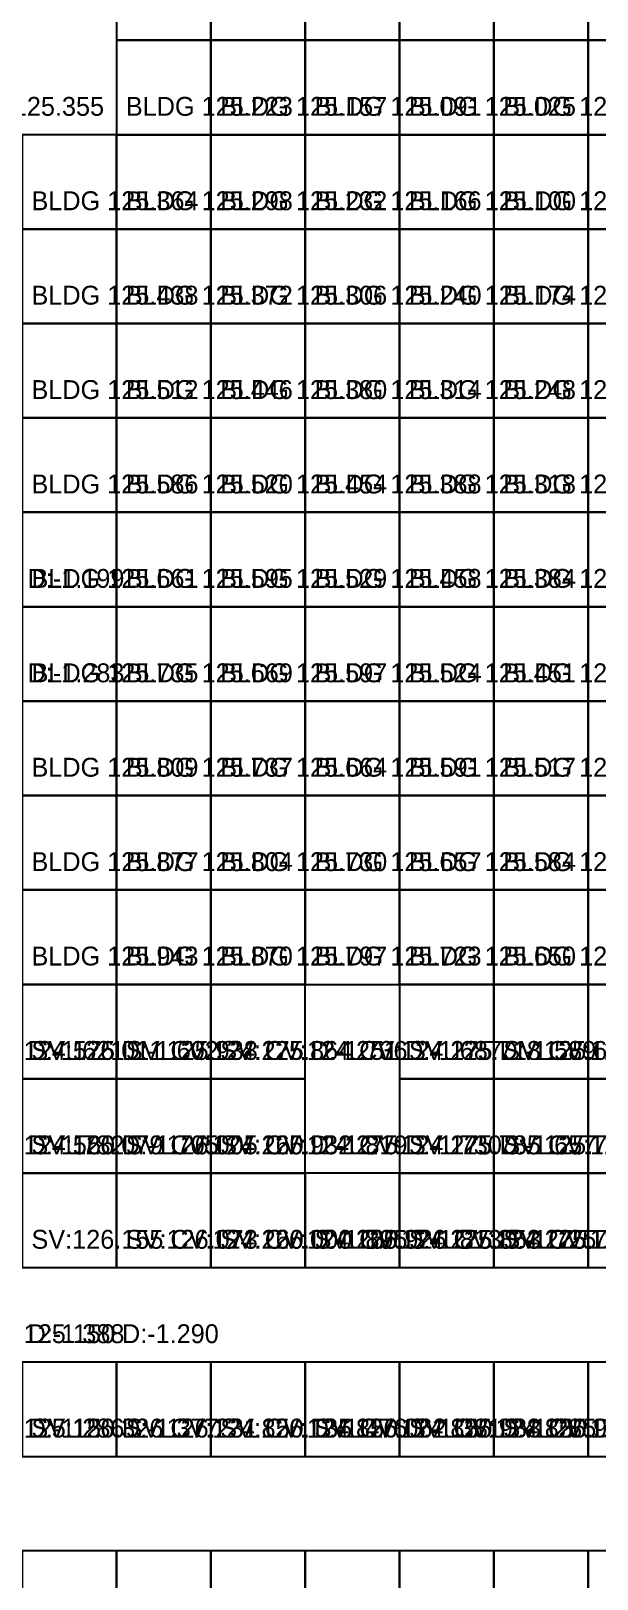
# Model space of a CAD drawing. Header units: metres. Extents: x 287857 to 287981, y 62957 to 63018.
# Drawn here: x 287936.02 to 287942.02, y 62984.53 to 63000.93 of the extents above; entities that cross this region are included whole.
import ezdxf

# ---------------------------------------------------------------- set-up
doc = ezdxf.new("R2010")
doc.units = ezdxf.units.M
for name, color, linetype, true_color in [('CORR-BLDG-TXT', 7, 'Continuous', 0xfacc15), ('CORR-BUILDING', 7, 'Continuous', 0xfacc15), ('CORR-CUT', 7, 'Continuous', 0x3b82f6), ('CORR-DIFF-TXT', 7, 'Continuous', 0xffffff)]:
    doc.layers.add(name, color=color, linetype=linetype, true_color=true_color)

msp = doc.modelspace()

# ---------------------------------------------------------------- linework, layer by layer
at = {"layer": 'CORR-BUILDING'}
for points in [[(287936.925, 62999.831, 125.223), (287937.925, 62999.831, 125.223), (287937.925, 63000.831, 125.223), (287936.925, 63000.831, 125.223), (287936.925, 62999.831, 125.223)], [(287937.925, 62999.831, 125.157), (287938.925, 62999.831, 125.157), (287938.925, 63000.831, 125.157), (287937.925, 63000.831, 125.157), (287937.925, 62999.831, 125.157)], [(287938.925, 62999.831, 125.091), (287939.925, 62999.831, 125.091), (287939.925, 63000.831, 125.091), (287938.925, 63000.831, 125.091), (287938.925, 62999.831, 125.091)], [(287939.925, 62999.831, 125.025), (287940.925, 62999.831, 125.025), (287940.925, 63000.831, 125.025), (287939.925, 63000.831, 125.025), (287939.925, 62999.831, 125.025)], [(287940.925, 62999.831, 124.959), (287941.925, 62999.831, 124.959), (287941.925, 63000.831, 124.959), (287940.925, 63000.831, 124.959), (287940.925, 62999.831, 124.959)], [(287935.925, 62998.831, 125.364), (287936.925, 62998.831, 125.364), (287936.925, 62999.831, 125.364), (287935.925, 62999.831, 125.364), (287935.925, 62998.831, 125.364)], [(287936.925, 62998.831, 125.298), (287937.925, 62998.831, 125.298), (287937.925, 62999.831, 125.298), (287936.925, 62999.831, 125.298), (287936.925, 62998.831, 125.298)], [(287937.925, 62998.831, 125.232), (287938.925, 62998.831, 125.232), (287938.925, 62999.831, 125.232), (287937.925, 62999.831, 125.232), (287937.925, 62998.831, 125.232)], [(287938.925, 62998.831, 125.166), (287939.925, 62998.831, 125.166), (287939.925, 62999.831, 125.166), (287938.925, 62999.831, 125.166), (287938.925, 62998.831, 125.166)], [(287939.925, 62998.831, 125.1), (287940.925, 62998.831, 125.1), (287940.925, 62999.831, 125.1), (287939.925, 62999.831, 125.1), (287939.925, 62998.831, 125.1)], [(287940.925, 62998.831, 125.034), (287941.925, 62998.831, 125.034), (287941.925, 62999.831, 125.034), (287940.925, 62999.831, 125.034), (287940.925, 62998.831, 125.034)], [(287935.925, 62997.831, 125.438), (287936.925, 62997.831, 125.438), (287936.925, 62998.831, 125.438), (287935.925, 62998.831, 125.438), (287935.925, 62997.831, 125.438)], [(287936.925, 62997.831, 125.372), (287937.925, 62997.831, 125.372), (287937.925, 62998.831, 125.372), (287936.925, 62998.831, 125.372), (287936.925, 62997.831, 125.372)], [(287937.925, 62997.831, 125.306), (287938.925, 62997.831, 125.306), (287938.925, 62998.831, 125.306), (287937.925, 62998.831, 125.306), (287937.925, 62997.831, 125.306)], [(287938.925, 62997.831, 125.24), (287939.925, 62997.831, 125.24), (287939.925, 62998.831, 125.24), (287938.925, 62998.831, 125.24), (287938.925, 62997.831, 125.24)], [(287939.925, 62997.831, 125.174), (287940.925, 62997.831, 125.174), (287940.925, 62998.831, 125.174), (287939.925, 62998.831, 125.174), (287939.925, 62997.831, 125.174)], [(287940.925, 62997.831, 125.108), (287941.925, 62997.831, 125.108), (287941.925, 62998.831, 125.108), (287940.925, 62998.831, 125.108), (287940.925, 62997.831, 125.108)], [(287935.925, 62996.831, 125.512), (287936.925, 62996.831, 125.512), (287936.925, 62997.831, 125.512), (287935.925, 62997.831, 125.512), (287935.925, 62996.831, 125.512)], [(287936.925, 62996.831, 125.446), (287937.925, 62996.831, 125.446), (287937.925, 62997.831, 125.446), (287936.925, 62997.831, 125.446), (287936.925, 62996.831, 125.446)], [(287937.925, 62996.831, 125.38), (287938.925, 62996.831, 125.38), (287938.925, 62997.831, 125.38), (287937.925, 62997.831, 125.38), (287937.925, 62996.831, 125.38)], [(287938.925, 62996.831, 125.314), (287939.925, 62996.831, 125.314), (287939.925, 62997.831, 125.314), (287938.925, 62997.831, 125.314), (287938.925, 62996.831, 125.314)], [(287939.925, 62996.831, 125.248), (287940.925, 62996.831, 125.248), (287940.925, 62997.831, 125.248), (287939.925, 62997.831, 125.248), (287939.925, 62996.831, 125.248)], [(287940.925, 62996.831, 125.178), (287941.925, 62996.831, 125.178), (287941.925, 62997.831, 125.178), (287940.925, 62997.831, 125.178), (287940.925, 62996.831, 125.178)], [(287935.925, 62995.831, 125.586), (287936.925, 62995.831, 125.586), (287936.925, 62996.831, 125.586), (287935.925, 62996.831, 125.586), (287935.925, 62995.831, 125.586)], [(287936.925, 62995.831, 125.52), (287937.925, 62995.831, 125.52), (287937.925, 62996.831, 125.52), (287936.925, 62996.831, 125.52), (287936.925, 62995.831, 125.52)], [(287937.925, 62995.831, 125.454), (287938.925, 62995.831, 125.454), (287938.925, 62996.831, 125.454), (287937.925, 62996.831, 125.454), (287937.925, 62995.831, 125.454)], [(287938.925, 62995.831, 125.388), (287939.925, 62995.831, 125.388), (287939.925, 62996.831, 125.388), (287938.925, 62996.831, 125.388), (287938.925, 62995.831, 125.388)], [(287939.925, 62995.831, 125.318), (287940.925, 62995.831, 125.318), (287940.925, 62996.831, 125.318), (287939.925, 62996.831, 125.318), (287939.925, 62995.831, 125.318)], [(287940.925, 62995.831, 125.245), (287941.925, 62995.831, 125.245), (287941.925, 62996.831, 125.245), (287940.925, 62996.831, 125.245), (287940.925, 62995.831, 125.245)], [(287935.925, 62994.831, 125.661), (287936.925, 62994.831, 125.661), (287936.925, 62995.831, 125.661), (287935.925, 62995.831, 125.661), (287935.925, 62994.831, 125.661)], [(287936.925, 62994.831, 125.595), (287937.925, 62994.831, 125.595), (287937.925, 62995.831, 125.595), (287936.925, 62995.831, 125.595), (287936.925, 62994.831, 125.595)], [(287937.925, 62994.831, 125.529), (287938.925, 62994.831, 125.529), (287938.925, 62995.831, 125.529), (287937.925, 62995.831, 125.529), (287937.925, 62994.831, 125.529)], [(287938.925, 62994.831, 125.458), (287939.925, 62994.831, 125.458), (287939.925, 62995.831, 125.458), (287938.925, 62995.831, 125.458), (287938.925, 62994.831, 125.458)], [(287939.925, 62994.831, 125.384), (287940.925, 62994.831, 125.384), (287940.925, 62995.831, 125.384), (287939.925, 62995.831, 125.384), (287939.925, 62994.831, 125.384)], [(287940.925, 62994.831, 125.311), (287941.925, 62994.831, 125.311), (287941.925, 62995.831, 125.311), (287940.925, 62995.831, 125.311), (287940.925, 62994.831, 125.311)], [(287935.925, 62993.831, 125.735), (287936.925, 62993.831, 125.735), (287936.925, 62994.831, 125.735), (287935.925, 62994.831, 125.735), (287935.925, 62993.831, 125.735)], [(287936.925, 62993.831, 125.669), (287937.925, 62993.831, 125.669), (287937.925, 62994.831, 125.669), (287936.925, 62994.831, 125.669), (287936.925, 62993.831, 125.669)], [(287937.925, 62993.831, 125.597), (287938.925, 62993.831, 125.597), (287938.925, 62994.831, 125.597), (287937.925, 62994.831, 125.597), (287937.925, 62993.831, 125.597)], [(287938.925, 62993.831, 125.524), (287939.925, 62993.831, 125.524), (287939.925, 62994.831, 125.524), (287938.925, 62994.831, 125.524), (287938.925, 62993.831, 125.524)], [(287939.925, 62993.831, 125.451), (287940.925, 62993.831, 125.451), (287940.925, 62994.831, 125.451), (287939.925, 62994.831, 125.451), (287939.925, 62993.831, 125.451)], [(287940.925, 62993.831, 125.377), (287941.925, 62993.831, 125.377), (287941.925, 62994.831, 125.377), (287940.925, 62994.831, 125.377), (287940.925, 62993.831, 125.377)], [(287935.925, 62992.831, 125.809), (287936.925, 62992.831, 125.809), (287936.925, 62993.831, 125.809), (287935.925, 62993.831, 125.809), (287935.925, 62992.831, 125.809)], [(287936.925, 62992.831, 125.737), (287937.925, 62992.831, 125.737), (287937.925, 62993.831, 125.737), (287936.925, 62993.831, 125.737), (287936.925, 62992.831, 125.737)], [(287937.925, 62992.831, 125.664), (287938.925, 62992.831, 125.664), (287938.925, 62993.831, 125.664), (287937.925, 62993.831, 125.664), (287937.925, 62992.831, 125.664)], [(287938.925, 62992.831, 125.591), (287939.925, 62992.831, 125.591), (287939.925, 62993.831, 125.591), (287938.925, 62993.831, 125.591), (287938.925, 62992.831, 125.591)], [(287939.925, 62992.831, 125.517), (287940.925, 62992.831, 125.517), (287940.925, 62993.831, 125.517), (287939.925, 62993.831, 125.517), (287939.925, 62992.831, 125.517)], [(287940.925, 62992.831, 125.444), (287941.925, 62992.831, 125.444), (287941.925, 62993.831, 125.444), (287940.925, 62993.831, 125.444), (287940.925, 62992.831, 125.444)], [(287935.925, 62991.831, 125.877), (287936.925, 62991.831, 125.877), (287936.925, 62992.831, 125.877), (287935.925, 62992.831, 125.877), (287935.925, 62991.831, 125.877)], [(287936.925, 62991.831, 125.804), (287937.925, 62991.831, 125.804), (287937.925, 62992.831, 125.804), (287936.925, 62992.831, 125.804), (287936.925, 62991.831, 125.804)], [(287937.925, 62991.831, 125.73), (287938.925, 62991.831, 125.73), (287938.925, 62992.831, 125.73), (287937.925, 62992.831, 125.73), (287937.925, 62991.831, 125.73)], [(287938.925, 62991.831, 125.657), (287939.925, 62991.831, 125.657), (287939.925, 62992.831, 125.657), (287938.925, 62992.831, 125.657), (287938.925, 62991.831, 125.657)], [(287939.925, 62991.831, 125.584), (287940.925, 62991.831, 125.584), (287940.925, 62992.831, 125.584), (287939.925, 62992.831, 125.584), (287939.925, 62991.831, 125.584)], [(287940.925, 62991.831, 125.51), (287941.925, 62991.831, 125.51), (287941.925, 62992.831, 125.51), (287940.925, 62992.831, 125.51), (287940.925, 62991.831, 125.51)], [(287935.925, 62990.831, 125.943), (287936.925, 62990.831, 125.943), (287936.925, 62991.831, 125.943), (287935.925, 62991.831, 125.943), (287935.925, 62990.831, 125.943)], [(287936.925, 62990.831, 125.87), (287937.925, 62990.831, 125.87), (287937.925, 62991.831, 125.87), (287936.925, 62991.831, 125.87), (287936.925, 62990.831, 125.87)], [(287937.925, 62990.831, 125.797), (287938.925, 62990.831, 125.797), (287938.925, 62991.831, 125.797), (287937.925, 62991.831, 125.797), (287937.925, 62990.831, 125.797)], [(287938.925, 62990.831, 125.723), (287939.925, 62990.831, 125.723), (287939.925, 62991.831, 125.723), (287938.925, 62991.831, 125.723), (287938.925, 62990.831, 125.723)], [(287939.925, 62990.831, 125.65), (287940.925, 62990.831, 125.65), (287940.925, 62991.831, 125.65), (287939.925, 62991.831, 125.65), (287939.925, 62990.831, 125.65)], [(287940.925, 62990.831, 125.577), (287941.925, 62990.831, 125.577), (287941.925, 62991.831, 125.577), (287940.925, 62991.831, 125.577), (287940.925, 62990.831, 125.577)]]:
    msp.add_polyline3d(points, dxfattribs=at)
at = {"layer": 'CORR-CUT'}
for points in [[(287936.925, 63000.831, 125.149), (287937.925, 63000.831, 125.149), (287937.925, 63001.831, 125.149), (287936.925, 63001.831, 125.149), (287936.925, 63000.831, 125.149)], [(287937.925, 63000.831, 125.083), (287938.925, 63000.831, 125.083), (287938.925, 63001.831, 125.083), (287937.925, 63001.831, 125.083), (287937.925, 63000.831, 125.083)], [(287938.925, 63000.831, 125.017), (287939.925, 63000.831, 125.017), (287939.925, 63001.831, 125.017), (287938.925, 63001.831, 125.017), (287938.925, 63000.831, 125.017)], [(287939.925, 63000.831, 124.951), (287940.925, 63000.831, 124.951), (287940.925, 63001.831, 124.951), (287939.925, 63001.831, 124.951), (287939.925, 63000.831, 124.951)], [(287940.925, 63000.831, 124.885), (287941.925, 63000.831, 124.885), (287941.925, 63001.831, 124.885), (287940.925, 63001.831, 124.885), (287940.925, 63000.831, 124.885)], [(287941.925, 63000.831, 124.819), (287942.925, 63000.831, 124.819), (287942.925, 63001.831, 124.819), (287941.925, 63001.831, 124.819), (287941.925, 63000.831, 124.819)], [(287941.925, 62999.831, 124.893), (287942.925, 62999.831, 124.893), (287942.925, 63000.831, 124.893), (287941.925, 63000.831, 124.893), (287941.925, 62999.831, 124.893)], [(287941.925, 62998.831, 124.968), (287942.925, 62998.831, 124.968), (287942.925, 62999.831, 124.968), (287941.925, 62999.831, 124.968), (287941.925, 62998.831, 124.968)], [(287941.925, 62997.831, 125.038), (287942.925, 62997.831, 125.038), (287942.925, 62998.831, 125.038), (287941.925, 62998.831, 125.038), (287941.925, 62997.831, 125.038)], [(287941.925, 62996.831, 125.105), (287942.925, 62996.831, 125.105), (287942.925, 62997.831, 125.105), (287941.925, 62997.831, 125.105), (287941.925, 62996.831, 125.105)], [(287941.925, 62995.831, 125.171), (287942.925, 62995.831, 125.171), (287942.925, 62996.831, 125.171), (287941.925, 62996.831, 125.171), (287941.925, 62995.831, 125.171)], [(287941.925, 62994.831, 125.238), (287942.925, 62994.831, 125.238), (287942.925, 62995.831, 125.238), (287941.925, 62995.831, 125.238), (287941.925, 62994.831, 125.238)], [(287941.925, 62993.831, 125.304), (287942.925, 62993.831, 125.304), (287942.925, 62994.831, 125.304), (287941.925, 62994.831, 125.304), (287941.925, 62993.831, 125.304)], [(287941.925, 62992.831, 125.371), (287942.925, 62992.831, 125.371), (287942.925, 62993.831, 125.371), (287941.925, 62993.831, 125.371), (287941.925, 62992.831, 125.371)], [(287941.925, 62991.831, 125.437), (287942.925, 62991.831, 125.437), (287942.925, 62992.831, 125.437), (287941.925, 62992.831, 125.437), (287941.925, 62991.831, 125.437)], [(287941.925, 62990.831, 125.503), (287942.925, 62990.831, 125.503), (287942.925, 62991.831, 125.503), (287941.925, 62991.831, 125.503), (287941.925, 62990.831, 125.503)], [(287935.925, 62989.831, 126.011), (287936.925, 62989.831, 126.011), (287936.925, 62990.831, 126.011), (287935.925, 62990.831, 126.011), (287935.925, 62989.831, 126.011)], [(287936.925, 62989.831, 125.938), (287937.925, 62989.831, 125.938), (287937.925, 62990.831, 125.938), (287936.925, 62990.831, 125.938), (287936.925, 62989.831, 125.938)], [(287937.925, 62989.831, 125.864), (287938.925, 62989.831, 125.864), (287938.925, 62990.831, 125.864), (287937.925, 62990.831, 125.864), (287937.925, 62989.831, 125.864)], [(287939.925, 62989.831, 125.718), (287940.925, 62989.831, 125.718), (287940.925, 62990.831, 125.718), (287939.925, 62990.831, 125.718), (287939.925, 62989.831, 125.718)], [(287940.925, 62989.831, 125.644), (287941.925, 62989.831, 125.644), (287941.925, 62990.831, 125.644), (287940.925, 62990.831, 125.644), (287940.925, 62989.831, 125.644)], [(287941.925, 62989.831, 125.571), (287942.925, 62989.831, 125.571), (287942.925, 62990.831, 125.571), (287941.925, 62990.831, 125.571), (287941.925, 62989.831, 125.571)], [(287935.925, 62988.831, 126.079), (287936.925, 62988.831, 126.079), (287936.925, 62989.831, 126.079), (287935.925, 62989.831, 126.079), (287935.925, 62988.831, 126.079)], [(287936.925, 62988.831, 126.005), (287937.925, 62988.831, 126.005), (287937.925, 62989.831, 126.005), (287936.925, 62989.831, 126.005), (287936.925, 62988.831, 126.005)], [(287937.925, 62988.831, 125.932), (287938.925, 62988.831, 125.932), (287938.925, 62989.831, 125.932), (287937.925, 62989.831, 125.932), (287937.925, 62988.831, 125.932)], [(287939.925, 62988.831, 125.785), (287940.925, 62988.831, 125.785), (287940.925, 62989.831, 125.785), (287939.925, 62989.831, 125.785), (287939.925, 62988.831, 125.785)], [(287940.925, 62988.831, 125.712), (287941.925, 62988.831, 125.712), (287941.925, 62989.831, 125.712), (287940.925, 62989.831, 125.712), (287940.925, 62988.831, 125.712)], [(287941.925, 62988.831, 125.639), (287942.925, 62988.831, 125.639), (287942.925, 62989.831, 125.639), (287941.925, 62989.831, 125.639), (287941.925, 62988.831, 125.639)], [(287935.925, 62987.831, 126.155), (287936.925, 62987.831, 126.155), (287936.925, 62988.831, 126.155), (287935.925, 62988.831, 126.155), (287935.925, 62987.831, 126.155)], [(287936.925, 62987.831, 126.073), (287937.925, 62987.831, 126.073), (287937.925, 62988.831, 126.073), (287936.925, 62988.831, 126.073), (287936.925, 62987.831, 126.073)], [(287937.925, 62987.831, 126), (287938.925, 62987.831, 126), (287938.925, 62988.831, 126), (287937.925, 62988.831, 126), (287937.925, 62987.831, 126)], [(287938.925, 62987.831, 125.926), (287939.925, 62987.831, 125.926), (287939.925, 62988.831, 125.926), (287938.925, 62988.831, 125.926), (287938.925, 62987.831, 125.926)], [(287939.925, 62987.831, 125.853), (287940.925, 62987.831, 125.853), (287940.925, 62988.831, 125.853), (287939.925, 62988.831, 125.853), (287939.925, 62987.831, 125.853)], [(287940.925, 62987.831, 125.78), (287941.925, 62987.831, 125.78), (287941.925, 62988.831, 125.78), (287940.925, 62988.831, 125.78), (287940.925, 62987.831, 125.78)], [(287941.925, 62987.831, 125.706), (287942.925, 62987.831, 125.706), (287942.925, 62988.831, 125.706), (287941.925, 62988.831, 125.706), (287941.925, 62987.831, 125.706)], [(287935.925, 62985.831, 126.326), (287936.925, 62985.831, 126.326), (287936.925, 62986.831, 126.326), (287935.925, 62986.831, 126.326), (287935.925, 62985.831, 126.326)], [(287936.925, 62985.831, 126.231), (287937.925, 62985.831, 126.231), (287937.925, 62986.831, 126.231), (287936.925, 62986.831, 126.231), (287936.925, 62985.831, 126.231)], [(287937.925, 62985.831, 126.135), (287938.925, 62985.831, 126.135), (287938.925, 62986.831, 126.135), (287937.925, 62986.831, 126.135), (287937.925, 62985.831, 126.135)], [(287938.925, 62985.831, 126.062), (287939.925, 62985.831, 126.062), (287939.925, 62986.831, 126.062), (287938.925, 62986.831, 126.062), (287938.925, 62985.831, 126.062)], [(287939.925, 62985.831, 125.988), (287940.925, 62985.831, 125.988), (287940.925, 62986.831, 125.988), (287939.925, 62986.831, 125.988), (287939.925, 62985.831, 125.988)], [(287940.925, 62985.831, 125.915), (287941.925, 62985.831, 125.915), (287941.925, 62986.831, 125.915), (287940.925, 62986.831, 125.915), (287940.925, 62985.831, 125.915)], [(287941.925, 62985.831, 125.842), (287942.925, 62985.831, 125.842), (287942.925, 62986.831, 125.842), (287941.925, 62986.831, 125.842), (287941.925, 62985.831, 125.842)], [(287935.925, 62983.831, 126.498), (287936.925, 62983.831, 126.498), (287936.925, 62984.831, 126.498), (287935.925, 62984.831, 126.498), (287935.925, 62983.831, 126.498)], [(287936.925, 62983.831, 126.402), (287937.925, 62983.831, 126.402), (287937.925, 62984.831, 126.402), (287936.925, 62984.831, 126.402), (287936.925, 62983.831, 126.402)], [(287937.925, 62983.831, 126.306), (287938.925, 62983.831, 126.306), (287938.925, 62984.831, 126.306), (287937.925, 62984.831, 126.306), (287937.925, 62983.831, 126.306)], [(287938.925, 62983.831, 126.21), (287939.925, 62983.831, 126.21), (287939.925, 62984.831, 126.21), (287938.925, 62984.831, 126.21), (287938.925, 62983.831, 126.21)], [(287939.925, 62983.831, 126.124), (287940.925, 62983.831, 126.124), (287940.925, 62984.831, 126.124), (287939.925, 62984.831, 126.124), (287939.925, 62983.831, 126.124)], [(287940.925, 62983.831, 126.05), (287941.925, 62983.831, 126.05), (287941.925, 62984.831, 126.05), (287940.925, 62984.831, 126.05), (287940.925, 62983.831, 126.05)], [(287941.925, 62983.831, 125.977), (287942.925, 62983.831, 125.977), (287942.925, 62984.831, 125.977), (287941.925, 62984.831, 125.977), (287941.925, 62983.831, 125.977)]]:
    msp.add_polyline3d(points, dxfattribs=at)

# ---------------------------------------------------------------- texts
at = {"layer": 'CORR-BLDG-TXT'}
for s, p in [('BLDG 125.355', (287935.025, 63000.031, 125.355)), ('BLDG 125.223', (287937.025, 63000.031, 125.223)), ('BLDG 125.157', (287938.025, 63000.031, 125.157)), ('BLDG 125.091', (287939.025, 63000.031, 125.091)), ('BLDG 125.025', (287940.025, 63000.031, 125.025)), ('BLDG 124.959', (287941.025, 63000.031, 124.959)), ('BLDG 125.364', (287936.025, 62999.031, 125.364)), ('BLDG 125.298', (287937.025, 62999.031, 125.298)), ('BLDG 125.232', (287938.025, 62999.031, 125.232)), ('BLDG 125.166', (287939.025, 62999.031, 125.166)), ('BLDG 125.100', (287940.025, 62999.031, 125.1)), ('BLDG 125.034', (287941.025, 62999.031, 125.034)), ('BLDG 125.438', (287936.025, 62998.031, 125.438)), ('BLDG 125.372', (287937.025, 62998.031, 125.372)), ('BLDG 125.306', (287938.025, 62998.031, 125.306)), ('BLDG 125.240', (287939.025, 62998.031, 125.24)), ('BLDG 125.174', (287940.025, 62998.031, 125.174)), ('BLDG 125.108', (287941.025, 62998.031, 125.108)), ('BLDG 125.512', (287936.025, 62997.031, 125.512)), ('BLDG 125.446', (287937.025, 62997.031, 125.446)), ('BLDG 125.380', (287938.025, 62997.031, 125.38)), ('BLDG 125.314', (287939.025, 62997.031, 125.314)), ('BLDG 125.248', (287940.025, 62997.031, 125.248)), ('BLDG 125.178', (287941.025, 62997.031, 125.178)), ('BLDG 125.586', (287936.025, 62996.031, 125.586)), ('BLDG 125.520', (287937.025, 62996.031, 125.52)), ('BLDG 125.454', (287938.025, 62996.031, 125.454)), ('BLDG 125.388', (287939.025, 62996.031, 125.388)), ('BLDG 125.318', (287940.025, 62996.031, 125.318)), ('BLDG 125.245', (287941.025, 62996.031, 125.245)), ('BLDG 125.661', (287936.025, 62995.031, 125.661)), ('BLDG 125.595', (287937.025, 62995.031, 125.595)), ('BLDG 125.529', (287938.025, 62995.031, 125.529)), ('BLDG 125.458', (287939.025, 62995.031, 125.458)), ('BLDG 125.384', (287940.025, 62995.031, 125.384)), ('BLDG 125.311', (287941.025, 62995.031, 125.311)), ('BLDG 125.735', (287936.025, 62994.031, 125.735)), ('BLDG 125.669', (287937.025, 62994.031, 125.669)), ('BLDG 125.597', (287938.025, 62994.031, 125.597)), ('BLDG 125.524', (287939.025, 62994.031, 125.524)), ('BLDG 125.451', (287940.025, 62994.031, 125.451)), ('BLDG 125.377', (287941.025, 62994.031, 125.377)), ('BLDG 125.809', (287936.025, 62993.031, 125.809)), ('BLDG 125.737', (287937.025, 62993.031, 125.737)), ('BLDG 125.664', (287938.025, 62993.031, 125.664)), ('BLDG 125.591', (287939.025, 62993.031, 125.591)), ('BLDG 125.517', (287940.025, 62993.031, 125.517)), ('BLDG 125.444', (287941.025, 62993.031, 125.444)), ('BLDG 125.877', (287936.025, 62992.031, 125.877)), ('BLDG 125.804', (287937.025, 62992.031, 125.804)), ('BLDG 125.730', (287938.025, 62992.031, 125.73)), ('BLDG 125.657', (287939.025, 62992.031, 125.657)), ('BLDG 125.584', (287940.025, 62992.031, 125.584)), ('BLDG 125.510', (287941.025, 62992.031, 125.51)), ('BLDG 125.943', (287936.025, 62991.031, 125.943)), ('BLDG 125.870', (287937.025, 62991.031, 125.87)), ('BLDG 125.797', (287938.025, 62991.031, 125.797)), ('BLDG 125.723', (287939.025, 62991.031, 125.723)), ('BLDG 125.650', (287940.025, 62991.031, 125.65)), ('BLDG 125.577', (287941.025, 62991.031, 125.577))]:
    msp.add_text(s, height=0.2, dxfattribs=at).set_placement(p)
at = {"layer": 'CORR-DIFF-TXT'}
for s, p in [('SV:125.870 CV:124.671 D:-1.199', (287933.025, 62995.031, 125.87)), ('SV:125.945 CV:124.662 D:-1.283', (287933.025, 62994.031, 125.945)), ('SV:126.247 CV:124.626 D:-1.621', (287933.025, 62990.031, 126.247)), ('SV:126.177 CV:124.575 D:-1.602', (287934.025, 62990.031, 126.177)), ('SV:126.011 CV:124.275 D:-1.736', (287936.025, 62990.031, 126.011)), ('SV:125.938 CV:124.251 D:-1.687', (287937.025, 62990.031, 125.938)), ('SV:125.864 CV:124.275 D:-1.589', (287938.025, 62990.031, 125.864)), ('SV:125.718 CV:124.195 D:-1.523', (287940.025, 62990.031, 125.718)), ('SV:125.644 CV:124.160 D:-1.484', (287941.025, 62990.031, 125.644)), ('SV:126.342 CV:124.560 D:-1.782', (287933.025, 62989.031, 126.342)), ('SV:126.265 CV:124.560 D:-1.705', (287934.025, 62989.031, 126.265)), ('SV:126.079 CV:124.260 D:-1.819', (287936.025, 62989.031, 126.079)), ('SV:126.005 CV:124.275 D:-1.730', (287937.025, 62989.031, 126.005)), ('SV:125.932 CV:124.275 D:-1.657', (287938.025, 62989.031, 125.932)), ('SV:125.785 CV:124.244 D:-1.541', (287940.025, 62989.031, 125.785)), ('SV:125.712 CV:124.215 D:-1.497', (287941.025, 62989.031, 125.712)), ('SV:126.155 CV:124.260 D:-1.895', (287936.025, 62988.031, 126.155)), ('SV:126.073 CV:124.260 D:-1.813', (287937.025, 62988.031, 126.073)), ('SV:126.000 CV:124.275 D:-1.725', (287938.025, 62988.031, 126)), ('SV:125.926 CV:124.275 D:-1.651', (287939.025, 62988.031, 125.926)), ('SV:125.853 CV:124.125 D:-1.728', (287940.025, 62988.031, 125.853)), ('SV:125.780 CV:124.125 D:-1.655', (287941.025, 62988.031, 125.78)), ('SV:126.538 CV:125.150 D:-1.388', (287933.025, 62987.031, 126.538)), ('SV:126.440 CV:125.150 D:-1.290', (287934.025, 62987.031, 126.44)), ('SV:126.636 CV:125.350 D:-1.286', (287933.025, 62986.031, 126.636)), ('SV:126.527 CV:125.150 D:-1.377', (287934.025, 62986.031, 126.527)), ('SV:126.326 CV:124.850 D:-1.476', (287936.025, 62986.031, 126.326)), ('SV:126.231 CV:124.850 D:-1.381', (287937.025, 62986.031, 126.231)), ('SV:126.135 CV:124.850 D:-1.285', (287938.025, 62986.031, 126.135)), ('SV:126.062 CV:124.850 D:-1.212', (287939.025, 62986.031, 126.062)), ('SV:125.988 CV:124.800 D:-1.188', (287940.025, 62986.031, 125.988)), ('SV:125.915 CV:124.800 D:-1.115', (287941.025, 62986.031, 125.915))]:
    msp.add_text(s, height=0.2, dxfattribs=at).set_placement(p)

doc.saveas('drawing.dxf')
